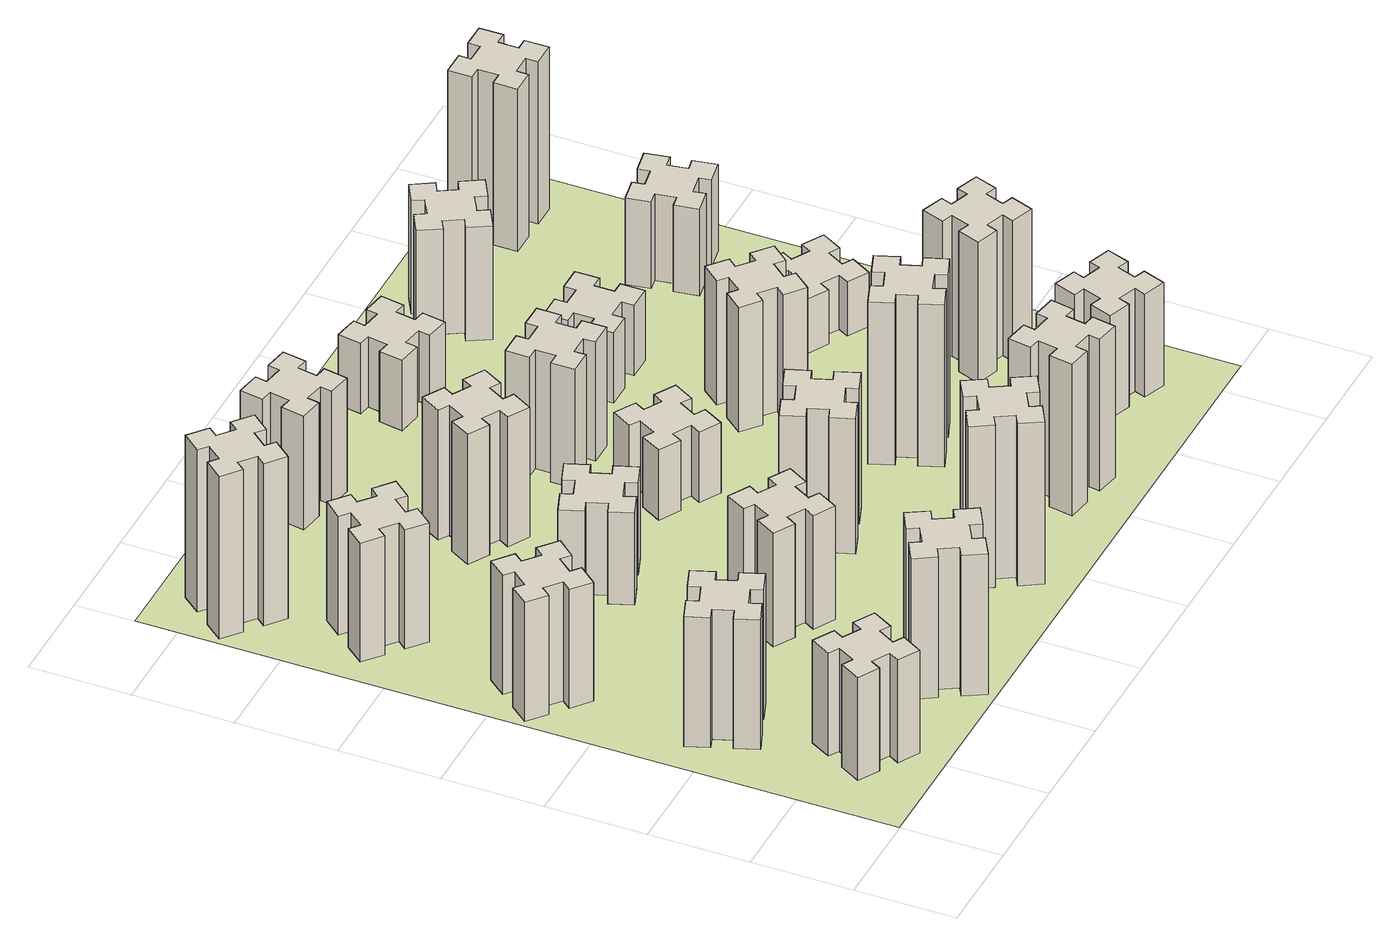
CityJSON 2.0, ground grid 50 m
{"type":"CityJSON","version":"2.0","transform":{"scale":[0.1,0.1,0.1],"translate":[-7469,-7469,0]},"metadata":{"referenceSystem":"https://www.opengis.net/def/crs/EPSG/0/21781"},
"CityObjects":{
"building1":{"type":"Building","attributes":{"class":"1000","function":"1000","usage":"1000","yearOfConstruction":2016,"roofType":"1000","measuredHeight":57,"storeysAboveGround":30,"storeysBelowGround":0},"geometry":[{"type":"Solid","lod":"1","boundaries":[[[[0,1,2,3,4,5,6,7,8,9,10,11,12,13,14,15,16,17,18,19]],[[17,16,20,21]],[[16,15,22,20]],[[15,14,23,22]],[[14,13,24,23]],[[13,12,25,24]],[[12,11,26,25]],[[11,10,27,26]],[[10,9,28,27]],[[9,8,29,28]],[[8,7,30,29]],[[7,6,31,30]],[[6,5,32,31]],[[5,4,33,32]],[[4,3,34,33]],[[3,2,35,34]],[[2,1,36,35]],[[1,0,37,36]],[[0,19,38,37]],[[19,18,39,38]],[[18,17,21,39]],[[24,25,26,27,28,29,30,31,32,33,34,35,36,37,38,39,21,20,22,23]]]]}]},
"building2":{"type":"Building","attributes":{"class":"1000","function":"1000","usage":"1000","yearOfConstruction":2016,"roofType":"1000","measuredHeight":72,"storeysAboveGround":30,"storeysBelowGround":0},"geometry":[{"type":"Solid","lod":"1","boundaries":[[[[40,41,42,43,44,45,46,47,48,49,50,51,52,53,54,55,56,57,58,59]],[[57,56,60,61]],[[56,55,62,60]],[[55,54,63,62]],[[54,53,64,63]],[[53,52,65,64]],[[52,51,66,65]],[[51,50,67,66]],[[50,49,68,67]],[[49,48,69,68]],[[48,47,70,69]],[[47,46,71,70]],[[46,45,72,71]],[[45,44,73,72]],[[44,43,74,73]],[[43,42,75,74]],[[42,41,76,75]],[[41,40,77,76]],[[40,59,78,77]],[[59,58,79,78]],[[58,57,61,79]],[[64,65,66,67,68,69,70,71,72,73,74,75,76,77,78,79,61,60,62,63]]]]}]},
"building3":{"type":"Building","attributes":{"class":"1000","function":"1000","usage":"1000","yearOfConstruction":2016,"roofType":"1000","measuredHeight":66,"storeysAboveGround":30,"storeysBelowGround":0},"geometry":[{"type":"Solid","lod":"1","boundaries":[[[[80,81,82,83,84,85,86,87,88,89,90,91,92,93,94,95,96,97,98,99]],[[97,96,100,101]],[[96,95,102,100]],[[95,94,103,102]],[[94,93,104,103]],[[93,92,105,104]],[[92,91,106,105]],[[91,90,107,106]],[[90,89,108,107]],[[89,88,109,108]],[[88,87,110,109]],[[87,86,111,110]],[[86,85,112,111]],[[85,84,113,112]],[[84,83,114,113]],[[83,82,115,114]],[[82,81,116,115]],[[81,80,117,116]],[[80,99,118,117]],[[99,98,119,118]],[[98,97,101,119]],[[104,105,106,107,108,109,110,111,112,113,114,115,116,117,118,119,101,100,102,103]]]]}]},
"building4":{"type":"Building","attributes":{"class":"1000","function":"1000","usage":"1000","yearOfConstruction":2016,"roofType":"1000","measuredHeight":66,"storeysAboveGround":30,"storeysBelowGround":0},"geometry":[{"type":"Solid","lod":"1","boundaries":[[[[120,121,122,123,124,125,126,127,128,129,130,131,132,133,134,135,136,137,138,139]],[[137,136,140,141]],[[136,135,142,140]],[[135,134,143,142]],[[134,133,144,143]],[[133,132,145,144]],[[132,131,146,145]],[[131,130,147,146]],[[130,129,148,147]],[[129,128,149,148]],[[128,127,150,149]],[[127,126,151,150]],[[126,125,152,151]],[[125,124,153,152]],[[124,123,154,153]],[[123,122,155,154]],[[122,121,156,155]],[[121,120,157,156]],[[120,139,158,157]],[[139,138,159,158]],[[138,137,141,159]],[[144,145,146,147,148,149,150,151,152,153,154,155,156,157,158,159,141,140,142,143]]]]}]},
"building5":{"type":"Building","attributes":{"class":"1000","function":"1000","usage":"1000","yearOfConstruction":2016,"roofType":"1000","measuredHeight":78,"storeysAboveGround":30,"storeysBelowGround":0},"geometry":[{"type":"Solid","lod":"1","boundaries":[[[[160,161,162,163,164,165,166,167,168,169,170,171,172,173,174,175,176,177,178,179]],[[177,176,180,181]],[[176,175,182,180]],[[175,174,183,182]],[[174,173,184,183]],[[173,172,185,184]],[[172,171,186,185]],[[171,170,187,186]],[[170,169,188,187]],[[169,168,189,188]],[[168,167,190,189]],[[167,166,191,190]],[[166,165,192,191]],[[165,164,193,192]],[[164,163,194,193]],[[163,162,195,194]],[[162,161,196,195]],[[161,160,197,196]],[[160,179,198,197]],[[179,178,199,198]],[[178,177,181,199]],[[184,185,186,187,188,189,190,191,192,193,194,195,196,197,198,199,181,180,182,183]]]]}]},
"building6":{"type":"Building","attributes":{"class":"1000","function":"1000","usage":"1000","yearOfConstruction":2016,"roofType":"1000","measuredHeight":90,"storeysAboveGround":30,"storeysBelowGround":0},"geometry":[{"type":"Solid","lod":"1","boundaries":[[[[200,201,202,203,204,205,206,207,208,209,210,211,212,213,214,215,216,217,218,219]],[[217,216,220,221]],[[216,215,222,220]],[[215,214,223,222]],[[214,213,224,223]],[[213,212,225,224]],[[212,211,226,225]],[[211,210,227,226]],[[210,209,228,227]],[[209,208,229,228]],[[208,207,230,229]],[[207,206,231,230]],[[206,205,232,231]],[[205,204,233,232]],[[204,203,234,233]],[[203,202,235,234]],[[202,201,236,235]],[[201,200,237,236]],[[200,219,238,237]],[[219,218,239,238]],[[218,217,221,239]],[[224,225,226,227,228,229,230,231,232,233,234,235,236,237,238,239,221,220,222,223]]]]}]},
"building7":{"type":"Building","attributes":{"class":"1000","function":"1000","usage":"1000","yearOfConstruction":2016,"roofType":"1000","measuredHeight":63,"storeysAboveGround":30,"storeysBelowGround":0},"geometry":[{"type":"Solid","lod":"1","boundaries":[[[[240,241,242,243,244,245,246,247,248,249,250,251,252,253,254,255,256,257,258,259]],[[257,256,260,261]],[[256,255,262,260]],[[255,254,263,262]],[[254,253,264,263]],[[253,252,265,264]],[[252,251,266,265]],[[251,250,267,266]],[[250,249,268,267]],[[249,248,269,268]],[[248,247,270,269]],[[247,246,271,270]],[[246,245,272,271]],[[245,244,273,272]],[[244,243,274,273]],[[243,242,275,274]],[[242,241,276,275]],[[241,240,277,276]],[[240,259,278,277]],[[259,258,279,278]],[[258,257,261,279]],[[264,265,266,267,268,269,270,271,272,273,274,275,276,277,278,279,261,260,262,263]]]]}]},
"building8":{"type":"Building","attributes":{"class":"1000","function":"1000","usage":"1000","yearOfConstruction":2016,"roofType":"1000","measuredHeight":51,"storeysAboveGround":30,"storeysBelowGround":0},"geometry":[{"type":"Solid","lod":"1","boundaries":[[[[280,281,282,283,284,285,286,287,288,289,290,291,292,293,294,295,296,297,298,299]],[[297,296,300,301]],[[296,295,302,300]],[[295,294,303,302]],[[294,293,304,303]],[[293,292,305,304]],[[292,291,306,305]],[[291,290,307,306]],[[290,289,308,307]],[[289,288,309,308]],[[288,287,310,309]],[[287,286,311,310]],[[286,285,312,311]],[[285,284,313,312]],[[284,283,314,313]],[[283,282,315,314]],[[282,281,316,315]],[[281,280,317,316]],[[280,299,318,317]],[[299,298,319,318]],[[298,297,301,319]],[[304,305,306,307,308,309,310,311,312,313,314,315,316,317,318,319,301,300,302,303]]]]}]},
"building9":{"type":"Building","attributes":{"class":"1000","function":"1000","usage":"1000","yearOfConstruction":2016,"roofType":"1000","measuredHeight":72,"storeysAboveGround":30,"storeysBelowGround":0},"geometry":[{"type":"Solid","lod":"1","boundaries":[[[[320,321,322,323,324,325,326,327,328,329,330,331,332,333,334,335,336,337,338,339]],[[337,336,340,341]],[[336,335,342,340]],[[335,334,343,342]],[[334,333,344,343]],[[333,332,345,344]],[[332,331,346,345]],[[331,330,347,346]],[[330,329,348,347]],[[329,328,349,348]],[[328,327,350,349]],[[327,326,351,350]],[[326,325,352,351]],[[325,324,353,352]],[[324,323,354,353]],[[323,322,355,354]],[[322,321,356,355]],[[321,320,357,356]],[[320,339,358,357]],[[339,338,359,358]],[[338,337,341,359]],[[344,345,346,347,348,349,350,351,352,353,354,355,356,357,358,359,341,340,342,343]]]]}]},
"building10":{"type":"Building","attributes":{"class":"1000","function":"1000","usage":"1000","yearOfConstruction":2016,"roofType":"1000","measuredHeight":90,"storeysAboveGround":30,"storeysBelowGround":0},"geometry":[{"type":"Solid","lod":"1","boundaries":[[[[360,361,362,363,364,365,366,367,368,369,370,371,372,373,374,375,376,377,378,379]],[[377,376,380,381]],[[376,375,382,380]],[[375,374,383,382]],[[374,373,384,383]],[[373,372,385,384]],[[372,371,386,385]],[[371,370,387,386]],[[370,369,388,387]],[[369,368,389,388]],[[368,367,390,389]],[[367,366,391,390]],[[366,365,392,391]],[[365,364,393,392]],[[364,363,394,393]],[[363,362,395,394]],[[362,361,396,395]],[[361,360,397,396]],[[360,379,398,397]],[[379,378,399,398]],[[378,377,381,399]],[[384,385,386,387,388,389,390,391,392,393,394,395,396,397,398,399,381,380,382,383]]]]}]},
"building11":{"type":"Building","attributes":{"class":"1000","function":"1000","usage":"1000","yearOfConstruction":2016,"roofType":"1000","measuredHeight":63,"storeysAboveGround":30,"storeysBelowGround":0},"geometry":[{"type":"Solid","lod":"1","boundaries":[[[[400,401,402,403,404,405,406,407,408,409,410,411,412,413,414,415,416,417,418,419]],[[417,416,420,421]],[[416,415,422,420]],[[415,414,423,422]],[[414,413,424,423]],[[413,412,425,424]],[[412,411,426,425]],[[411,410,427,426]],[[410,409,428,427]],[[409,408,429,428]],[[408,407,430,429]],[[407,406,431,430]],[[406,405,432,431]],[[405,404,433,432]],[[404,403,434,433]],[[403,402,435,434]],[[402,401,436,435]],[[401,400,437,436]],[[400,419,438,437]],[[419,418,439,438]],[[418,417,421,439]],[[424,425,426,427,428,429,430,431,432,433,434,435,436,437,438,439,421,420,422,423]]]]}]},
"building12":{"type":"Building","attributes":{"class":"1000","function":"1000","usage":"1000","yearOfConstruction":2016,"roofType":"1000","measuredHeight":75,"storeysAboveGround":30,"storeysBelowGround":0},"geometry":[{"type":"Solid","lod":"1","boundaries":[[[[440,441,442,443,444,445,446,447,448,449,450,451,452,453,454,455,456,457,458,459]],[[457,456,460,461]],[[456,455,462,460]],[[455,454,463,462]],[[454,453,464,463]],[[453,452,465,464]],[[452,451,466,465]],[[451,450,467,466]],[[450,449,468,467]],[[449,448,469,468]],[[448,447,470,469]],[[447,446,471,470]],[[446,445,472,471]],[[445,444,473,472]],[[444,443,474,473]],[[443,442,475,474]],[[442,441,476,475]],[[441,440,477,476]],[[440,459,478,477]],[[459,458,479,478]],[[458,457,461,479]],[[464,465,466,467,468,469,470,471,472,473,474,475,476,477,478,479,461,460,462,463]]]]}]},
"building13":{"type":"Building","attributes":{"class":"1000","function":"1000","usage":"1000","yearOfConstruction":2016,"roofType":"1000","measuredHeight":39,"storeysAboveGround":30,"storeysBelowGround":0},"geometry":[{"type":"Solid","lod":"1","boundaries":[[[[480,481,482,483,484,485,486,487,488,489,490,491,492,493,494,495,496,497,498,499]],[[497,496,500,501]],[[496,495,502,500]],[[495,494,503,502]],[[494,493,504,503]],[[493,492,505,504]],[[492,491,506,505]],[[491,490,507,506]],[[490,489,508,507]],[[489,488,509,508]],[[488,487,510,509]],[[487,486,511,510]],[[486,485,512,511]],[[485,484,513,512]],[[484,483,514,513]],[[483,482,515,514]],[[482,481,516,515]],[[481,480,517,516]],[[480,499,518,517]],[[499,498,519,518]],[[498,497,501,519]],[[504,505,506,507,508,509,510,511,512,513,514,515,516,517,518,519,501,500,502,503]]]]}]},
"building14":{"type":"Building","attributes":{"class":"1000","function":"1000","usage":"1000","yearOfConstruction":2016,"roofType":"1000","measuredHeight":66,"storeysAboveGround":30,"storeysBelowGround":0},"geometry":[{"type":"Solid","lod":"1","boundaries":[[[[520,521,522,523,524,525,526,527,528,529,530,531,532,533,534,535,536,537,538,539]],[[537,536,540,541]],[[536,535,542,540]],[[535,534,543,542]],[[534,533,544,543]],[[533,532,545,544]],[[532,531,546,545]],[[531,530,547,546]],[[530,529,548,547]],[[529,528,549,548]],[[528,527,550,549]],[[527,526,551,550]],[[526,525,552,551]],[[525,524,553,552]],[[524,523,554,553]],[[523,522,555,554]],[[522,521,556,555]],[[521,520,557,556]],[[520,539,558,557]],[[539,538,559,558]],[[538,537,541,559]],[[544,545,546,547,548,549,550,551,552,553,554,555,556,557,558,559,541,540,542,543]]]]}]},
"building15":{"type":"Building","attributes":{"class":"1000","function":"1000","usage":"1000","yearOfConstruction":2016,"roofType":"1000","measuredHeight":84,"storeysAboveGround":30,"storeysBelowGround":0},"geometry":[{"type":"Solid","lod":"1","boundaries":[[[[560,561,562,563,564,565,566,567,568,569,570,571,572,573,574,575,576,577,578,579]],[[577,576,580,581]],[[576,575,582,580]],[[575,574,583,582]],[[574,573,584,583]],[[573,572,585,584]],[[572,571,586,585]],[[571,570,587,586]],[[570,569,588,587]],[[569,568,589,588]],[[568,567,590,589]],[[567,566,591,590]],[[566,565,592,591]],[[565,564,593,592]],[[564,563,594,593]],[[563,562,595,594]],[[562,561,596,595]],[[561,560,597,596]],[[560,579,598,597]],[[579,578,599,598]],[[578,577,581,599]],[[584,585,586,587,588,589,590,591,592,593,594,595,596,597,598,599,581,580,582,583]]]]}]},
"building16":{"type":"Building","attributes":{"class":"1000","function":"1000","usage":"1000","yearOfConstruction":2016,"roofType":"1000","measuredHeight":90,"storeysAboveGround":30,"storeysBelowGround":0},"geometry":[{"type":"Solid","lod":"1","boundaries":[[[[600,601,602,603,604,605,606,607,608,609,610,611,612,613,614,615,616,617,618,619]],[[617,616,620,621]],[[616,615,622,620]],[[615,614,623,622]],[[614,613,624,623]],[[613,612,625,624]],[[612,611,626,625]],[[611,610,627,626]],[[610,609,628,627]],[[609,608,629,628]],[[608,607,630,629]],[[607,606,631,630]],[[606,605,632,631]],[[605,604,633,632]],[[604,603,634,633]],[[603,602,635,634]],[[602,601,636,635]],[[601,600,637,636]],[[600,619,638,637]],[[619,618,639,638]],[[618,617,621,639]],[[624,625,626,627,628,629,630,631,632,633,634,635,636,637,638,639,621,620,622,623]]]]}]},
"building17":{"type":"Building","attributes":{"class":"1000","function":"1000","usage":"1000","yearOfConstruction":2016,"roofType":"1000","measuredHeight":39,"storeysAboveGround":30,"storeysBelowGround":0},"geometry":[{"type":"Solid","lod":"1","boundaries":[[[[640,641,642,643,644,645,646,647,648,649,650,651,652,653,654,655,656,657,658,659]],[[657,656,660,661]],[[656,655,662,660]],[[655,654,663,662]],[[654,653,664,663]],[[653,652,665,664]],[[652,651,666,665]],[[651,650,667,666]],[[650,649,668,667]],[[649,648,669,668]],[[648,647,670,669]],[[647,646,671,670]],[[646,645,672,671]],[[645,644,673,672]],[[644,643,674,673]],[[643,642,675,674]],[[642,641,676,675]],[[641,640,677,676]],[[640,659,678,677]],[[659,658,679,678]],[[658,657,661,679]],[[664,665,666,667,668,669,670,671,672,673,674,675,676,677,678,679,661,660,662,663]]]]}]},
"building18":{"type":"Building","attributes":{"class":"1000","function":"1000","usage":"1000","yearOfConstruction":2016,"roofType":"1000","measuredHeight":69,"storeysAboveGround":30,"storeysBelowGround":0},"geometry":[{"type":"Solid","lod":"1","boundaries":[[[[680,681,682,683,684,685,686,687,688,689,690,691,692,693,694,695,696,697,698,699]],[[697,696,700,701]],[[696,695,702,700]],[[695,694,703,702]],[[694,693,704,703]],[[693,692,705,704]],[[692,691,706,705]],[[691,690,707,706]],[[690,689,708,707]],[[689,688,709,708]],[[688,687,710,709]],[[687,686,711,710]],[[686,685,712,711]],[[685,684,713,712]],[[684,683,714,713]],[[683,682,715,714]],[[682,681,716,715]],[[681,680,717,716]],[[680,699,718,717]],[[699,698,719,718]],[[698,697,701,719]],[[704,705,706,707,708,709,710,711,712,713,714,715,716,717,718,719,701,700,702,703]]]]}]},
"building19":{"type":"Building","attributes":{"class":"1000","function":"1000","usage":"1000","yearOfConstruction":2016,"roofType":"1000","measuredHeight":39,"storeysAboveGround":30,"storeysBelowGround":0},"geometry":[{"type":"Solid","lod":"1","boundaries":[[[[720,721,722,723,724,725,726,727,728,729,730,731,732,733,734,735,736,737,738,739]],[[737,736,740,741]],[[736,735,742,740]],[[735,734,743,742]],[[734,733,744,743]],[[733,732,745,744]],[[732,731,746,745]],[[731,730,747,746]],[[730,729,748,747]],[[729,728,749,748]],[[728,727,750,749]],[[727,726,751,750]],[[726,725,752,751]],[[725,724,753,752]],[[724,723,754,753]],[[723,722,755,754]],[[722,721,756,755]],[[721,720,757,756]],[[720,739,758,757]],[[739,738,759,758]],[[738,737,741,759]],[[744,745,746,747,748,749,750,751,752,753,754,755,756,757,758,759,741,740,742,743]]]]}]},
"building20":{"type":"Building","attributes":{"class":"1000","function":"1000","usage":"1000","yearOfConstruction":2016,"roofType":"1000","measuredHeight":57,"storeysAboveGround":30,"storeysBelowGround":0},"geometry":[{"type":"Solid","lod":"1","boundaries":[[[[760,761,762,763,764,765,766,767,768,769,770,771,772,773,774,775,776,777,778,779]],[[777,776,780,781]],[[776,775,782,780]],[[775,774,783,782]],[[774,773,784,783]],[[773,772,785,784]],[[772,771,786,785]],[[771,770,787,786]],[[770,769,788,787]],[[769,768,789,788]],[[768,767,790,789]],[[767,766,791,790]],[[766,765,792,791]],[[765,764,793,792]],[[764,763,794,793]],[[763,762,795,794]],[[762,761,796,795]],[[761,760,797,796]],[[760,779,798,797]],[[779,778,799,798]],[[778,777,781,799]],[[784,785,786,787,788,789,790,791,792,793,794,795,796,797,798,799,781,780,782,783]]]]}]},
"building21":{"type":"Building","attributes":{"class":"1000","function":"1000","usage":"1000","yearOfConstruction":2016,"roofType":"1000","measuredHeight":63,"storeysAboveGround":30,"storeysBelowGround":0},"geometry":[{"type":"Solid","lod":"1","boundaries":[[[[800,801,802,803,804,805,806,807,808,809,810,811,812,813,814,815,816,817,818,819]],[[817,816,820,821]],[[816,815,822,820]],[[815,814,823,822]],[[814,813,824,823]],[[813,812,825,824]],[[812,811,826,825]],[[811,810,827,826]],[[810,809,828,827]],[[809,808,829,828]],[[808,807,830,829]],[[807,806,831,830]],[[806,805,832,831]],[[805,804,833,832]],[[804,803,834,833]],[[803,802,835,834]],[[802,801,836,835]],[[801,800,837,836]],[[800,819,838,837]],[[819,818,839,838]],[[818,817,821,839]],[[824,825,826,827,828,829,830,831,832,833,834,835,836,837,838,839,821,820,822,823]]]]}]},
"building22":{"type":"Building","attributes":{"class":"1000","function":"1000","usage":"1000","yearOfConstruction":2016,"roofType":"1000","measuredHeight":78,"storeysAboveGround":30,"storeysBelowGround":0},"geometry":[{"type":"Solid","lod":"1","boundaries":[[[[840,841,842,843,844,845,846,847,848,849,850,851,852,853,854,855,856,857,858,859]],[[857,856,860,861]],[[856,855,862,860]],[[855,854,863,862]],[[854,853,864,863]],[[853,852,865,864]],[[852,851,866,865]],[[851,850,867,866]],[[850,849,868,867]],[[849,848,869,868]],[[848,847,870,869]],[[847,846,871,870]],[[846,845,872,871]],[[845,844,873,872]],[[844,843,874,873]],[[843,842,875,874]],[[842,841,876,875]],[[841,840,877,876]],[[840,859,878,877]],[[859,858,879,878]],[[858,857,861,879]],[[864,865,866,867,868,869,870,871,872,873,874,875,876,877,878,879,861,860,862,863]]]]}]},
"building23":{"type":"Building","attributes":{"class":"1000","function":"1000","usage":"1000","yearOfConstruction":2016,"roofType":"1000","measuredHeight":30,"storeysAboveGround":30,"storeysBelowGround":0},"geometry":[{"type":"Solid","lod":"1","boundaries":[[[[880,881,882,883,884,885,886,887,888,889,890,891,892,893,894,895,896,897,898,899]],[[897,896,900,901]],[[896,895,902,900]],[[895,894,903,902]],[[894,893,904,903]],[[893,892,905,904]],[[892,891,906,905]],[[891,890,907,906]],[[890,889,908,907]],[[889,888,909,908]],[[888,887,910,909]],[[887,886,911,910]],[[886,885,912,911]],[[885,884,913,912]],[[884,883,914,913]],[[883,882,915,914]],[[882,881,916,915]],[[881,880,917,916]],[[880,899,918,917]],[[899,898,919,918]],[[898,897,901,919]],[[904,905,906,907,908,909,910,911,912,913,914,915,916,917,918,919,901,900,902,903]]]]}]},
"building24":{"type":"Building","attributes":{"class":"1000","function":"1000","usage":"1000","yearOfConstruction":2016,"roofType":"1000","measuredHeight":48,"storeysAboveGround":30,"storeysBelowGround":0},"geometry":[{"type":"Solid","lod":"1","boundaries":[[[[920,921,922,923,924,925,926,927,928,929,930,931,932,933,934,935,936,937,938,939]],[[937,936,940,941]],[[936,935,942,940]],[[935,934,943,942]],[[934,933,944,943]],[[933,932,945,944]],[[932,931,946,945]],[[931,930,947,946]],[[930,929,948,947]],[[929,928,949,948]],[[928,927,950,949]],[[927,926,951,950]],[[926,925,952,951]],[[925,924,953,952]],[[924,923,954,953]],[[923,922,955,954]],[[922,921,956,955]],[[921,920,957,956]],[[920,939,958,957]],[[939,938,959,958]],[[938,937,941,959]],[[944,945,946,947,948,949,950,951,952,953,954,955,956,957,958,959,941,940,942,943]]]]}]},
"building25":{"type":"Building","attributes":{"class":"1000","function":"1000","usage":"1000","yearOfConstruction":2016,"roofType":"1000","measuredHeight":90,"storeysAboveGround":30,"storeysBelowGround":0},"geometry":[{"type":"Solid","lod":"1","boundaries":[[[[960,961,962,963,964,965,966,967,968,969,970,971,972,973,974,975,976,977,978,979]],[[977,976,980,981]],[[976,975,982,980]],[[975,974,983,982]],[[974,973,984,983]],[[973,972,985,984]],[[972,971,986,985]],[[971,970,987,986]],[[970,969,988,987]],[[969,968,989,988]],[[968,967,990,989]],[[967,966,991,990]],[[966,965,992,991]],[[965,964,993,992]],[[964,963,994,993]],[[963,962,995,994]],[[962,961,996,995]],[[961,960,997,996]],[[960,979,998,997]],[[979,978,999,998]],[[978,977,981,999]],[[984,985,986,987,988,989,990,991,992,993,994,995,996,997,998,999,981,980,982,983]]]]}]},
"landuse1":{"type":"LandUse","attributes":{"name":"plot1","function":"1010"},"geometry":[{"type":"MultiSurface","lod":"1","boundaries":[[[1000,1001,1002,1003]]]}]}
},
"vertices":[
[405,474,0],[355,387,0],[303,417,0],[243,313,0],[347,253,0],[377,305,0],[464,255,0],[434,203,0],[538,143,0],[598,247,0],[546,277,0],[596,364,0],[648,334,0],[708,438,0],[604,498,0],[574,446,0],[487,496,0],[517,548,0],[413,608,0],[353,504,0],[487,496,570],[517,548,570],[574,446,570],[604,498,570],[708,438,570],[648,334,570],[596,364,570],[546,277,570],[598,247,570],[538,143,570],[434,203,570],[464,255,570],[377,305,570],[347,253,570],[243,313,570],[303,417,570],[355,387,570],[405,474,570],[353,504,570],[413,608,570],
[366,895,0],[460,929,0],[480,873,0],[593,914,0],[552,1027,0],[496,1006,0],[462,1100,0],[518,1120,0],[477,1233,0],[364,1192,0],[385,1136,0],[291,1102,0],[270,1158,0],[157,1117,0],[199,1004,0],[255,1025,0],[289,931,0],[233,910,0],[274,797,0],[387,839,0],[289,931,720],[233,910,720],[255,1025,720],[199,1004,720],[157,1117,720],[270,1158,720],[291,1102,720],[385,1136,720],[364,1192,720],[477,1233,720],[518,1120,720],[462,1100,720],[496,1006,720],[552,1027,720],[593,914,720],[480,873,720],[460,929,720],[366,895,720],[387,839,720],[274,797,720],
[223,1964,0],[159,1888,0],[113,1926,0],[36,1834,0],[128,1757,0],[166,1803,0],[243,1739,0],[204,1693,0],[296,1616,0],[373,1708,0],[327,1746,0],[392,1823,0],[438,1784,0],[515,1876,0],[423,1953,0],[384,1907,0],[308,1972,0],[346,2018,0],[254,2095,0],[177,2003,0],[308,1972,660],[346,2018,660],[384,1907,660],[423,1953,660],[515,1876,660],[438,1784,660],[392,1823,660],[327,1746,660],[373,1708,660],[296,1616,660],[204,1693,660],[243,1739,660],[166,1803,660],[128,1757,660],[36,1834,660],[113,1926,660],[159,1888,660],[223,1964,660],[177,2003,660],[254,2095,660],
[427,2586,0],[492,2663,0],[538,2624,0],[615,2716,0],[523,2793,0],[484,2747,0],[408,2812,0],[446,2858,0],[354,2935,0],[277,2843,0],[323,2804,0],[259,2728,0],[213,2766,0],[136,2674,0],[228,2597,0],[266,2643,0],[343,2579,0],[304,2533,0],[396,2456,0],[473,2548,0],[343,2579,660],[304,2533,660],[266,2643,660],[228,2597,660],[136,2674,660],[213,2766,660],[259,2728,660],[323,2804,660],[277,2843,660],[354,2935,660],[446,2858,660],[408,2812,660],[484,2747,660],[523,2793,660],[615,2716,660],[538,2624,660],[492,2663,660],[427,2586,660],[473,2548,660],[396,2456,660],
[1127,155,0],[1214,205,0],[1244,153,0],[1348,213,0],[1288,317,0],[1236,287,0],[1186,374,0],[1238,404,0],[1178,508,0],[1074,448,0],[1104,396,0],[1017,346,0],[987,398,0],[883,338,0],[943,234,0],[995,264,0],[1045,177,0],[993,147,0],[1053,43,0],[1157,103,0],[1045,177,780],[993,147,780],[995,264,780],[943,234,780],[883,338,780],[987,398,780],[1017,346,780],[1104,396,780],[1074,448,780],[1178,508,780],[1238,404,780],[1186,374,780],[1236,287,780],[1288,317,780],[1348,213,780],[1244,153,780],[1214,205,780],[1127,155,780],[1157,103,780],[1053,43,780],
[384,3387,0],[308,3452,0],[346,3498,0],[254,3575,0],[177,3483,0],[223,3444,0],[159,3368,0],[113,3406,0],[36,3314,0],[128,3237,0],[166,3283,0],[243,3219,0],[204,3173,0],[296,3096,0],[373,3188,0],[327,3226,0],[392,3303,0],[438,3264,0],[515,3356,0],[423,3433,0],[392,3303,900],[438,3264,900],[327,3226,900],[373,3188,900],[296,3096,900],[204,3173,900],[243,3219,900],[166,3283,900],[128,3237,900],[36,3314,900],[113,3406,900],[159,3368,900],[223,3444,900],[177,3483,900],[254,3575,900],[346,3498,900],[308,3452,900],[384,3387,900],[423,3433,900],[515,3356,900],
[1286,1017,0],[1336,1104,0],[1388,1074,0],[1448,1178,0],[1344,1238,0],[1314,1186,0],[1227,1236,0],[1257,1288,0],[1153,1348,0],[1093,1244,0],[1145,1214,0],[1095,1127,0],[1043,1157,0],[983,1053,0],[1087,993,0],[1117,1045,0],[1204,995,0],[1174,943,0],[1278,883,0],[1338,987,0],[1204,995,630],[1174,943,630],[1117,1045,630],[1087,993,630],[983,1053,630],[1043,1157,630],[1095,1127,630],[1145,1214,630],[1093,1244,630],[1153,1348,630],[1257,1288,630],[1227,1236,630],[1314,1186,630],[1344,1238,630],[1448,1178,630],[1388,1074,630],[1336,1104,630],[1286,1017,630],[1338,987,630],[1278,883,630],
[995,1965,0],[1029,1871,0],[973,1850,0],[1014,1737,0],[1127,1779,0],[1106,1835,0],[1200,1869,0],[1220,1813,0],[1333,1854,0],[1292,1967,0],[1236,1946,0],[1202,2040,0],[1258,2060,0],[1217,2173,0],[1104,2132,0],[1125,2076,0],[1031,2042,0],[1010,2098,0],[897,2057,0],[939,1944,0],[1031,2042,510],[1010,2098,510],[1125,2076,510],[1104,2132,510],[1217,2173,510],[1258,2060,510],[1202,2040,510],[1236,1946,510],[1292,1967,510],[1333,1854,510],[1220,1813,510],[1200,1869,510],[1106,1835,510],[1127,1779,510],[1014,1737,510],[973,1850,510],[1029,1871,510],[995,1965,510],[939,1944,510],[897,2057,510],
[1286,2497,0],[1336,2584,0],[1388,2554,0],[1448,2658,0],[1344,2718,0],[1314,2666,0],[1227,2716,0],[1257,2768,0],[1153,2828,0],[1093,2724,0],[1145,2694,0],[1095,2607,0],[1043,2637,0],[983,2533,0],[1087,2473,0],[1117,2525,0],[1204,2475,0],[1174,2423,0],[1278,2363,0],[1338,2467,0],[1204,2475,720],[1174,2423,720],[1117,2525,720],[1087,2473,720],[983,2533,720],[1043,2637,720],[1095,2607,720],[1145,2694,720],[1093,2724,720],[1153,2828,720],[1257,2768,720],[1227,2716,720],[1314,2666,720],[1344,2718,720],[1448,2658,720],[1388,2554,720],[1336,2584,720],[1286,2497,720],[1338,2467,720],[1278,2363,720],
[2076,387,0],[2026,474,0],[2078,504,0],[2018,608,0],[1914,548,0],[1944,496,0],[1857,446,0],[1827,498,0],[1723,438,0],[1783,334,0],[1835,364,0],[1885,277,0],[1833,247,0],[1893,143,0],[1997,203,0],[1967,255,0],[2054,305,0],[2084,253,0],[2188,313,0],[2128,417,0],[2054,305,900],[2084,253,900],[1967,255,900],[1997,203,900],[1893,143,900],[1833,247,900],[1885,277,900],[1835,364,900],[1783,334,900],[1723,438,900],[1827,498,900],[1857,446,900],[1944,496,900],[1914,548,900],[2018,608,900],[2078,504,900],[2026,474,900],[2076,387,900],[2128,417,900],[2188,313,900],
[1016,3504,0],[998,3405,0],[939,3416,0],[918,3297,0],[1037,3277,0],[1047,3336,0],[1145,3318,0],[1135,3259,0],[1253,3238,0],[1274,3357,0],[1215,3367,0],[1232,3465,0],[1291,3455,0],[1312,3573,0],[1194,3594,0],[1184,3535,0],[1085,3552,0],[1096,3611,0],[977,3632,0],[957,3514,0],[1085,3552,630],[1096,3611,630],[1184,3535,630],[1194,3594,630],[1312,3573,630],[1291,3455,630],[1232,3465,630],[1215,3367,630],[1274,3357,630],[1253,3238,630],[1135,3259,630],[1145,3318,630],[1047,3336,630],[1037,3277,630],[918,3297,630],[939,3416,630],[998,3405,630],[1016,3504,630],[957,3514,630],[977,3632,630],
[1976,1206,0],[1942,1300,0],[1998,1320,0],[1957,1433,0],[1844,1392,0],[1865,1336,0],[1771,1302,0],[1750,1358,0],[1637,1317,0],[1679,1204,0],[1735,1225,0],[1769,1131,0],[1713,1110,0],[1754,997,0],[1867,1039,0],[1846,1095,0],[1940,1129,0],[1960,1073,0],[2073,1114,0],[2032,1227,0],[1940,1129,750],[1960,1073,750],[1846,1095,750],[1867,1039,750],[1754,997,750],[1713,1110,750],[1769,1131,750],[1735,1225,750],[1679,1204,750],[1637,1317,750],[1750,1358,750],[1771,1302,750],[1865,1336,750],[1844,1392,750],[1957,1433,750],[1998,1320,750],[1942,1300,750],[1976,1206,750],[2032,1227,750],[2073,1114,750],
[1954,2026,0],[1867,2076,0],[1897,2128,0],[1793,2188,0],[1733,2084,0],[1785,2054,0],[1735,1967,0],[1683,1997,0],[1623,1893,0],[1727,1833,0],[1757,1885,0],[1844,1835,0],[1814,1783,0],[1918,1723,0],[1978,1827,0],[1926,1857,0],[1976,1944,0],[2028,1914,0],[2088,2018,0],[1984,2078,0],[1976,1944,390],[2028,1914,390],[1926,1857,390],[1978,1827,390],[1918,1723,390],[1814,1783,390],[1844,1835,390],[1757,1885,390],[1727,1833,390],[1623,1893,390],[1683,1997,390],[1735,1967,390],[1785,2054,390],[1733,2084,390],[1793,2188,390],[1897,2128,390],[1867,2076,390],[1954,2026,390],[1984,2078,390],[2088,2018,390],
[1965,2445,0],[1965,2545,0],[2025,2545,0],[2025,2665,0],[1905,2665,0],[1905,2605,0],[1805,2605,0],[1805,2665,0],[1685,2665,0],[1685,2545,0],[1745,2545,0],[1745,2445,0],[1685,2445,0],[1685,2325,0],[1805,2325,0],[1805,2385,0],[1905,2385,0],[1905,2325,0],[2025,2325,0],[2025,2445,0],[1905,2385,660],[1905,2325,660],[1805,2385,660],[1805,2325,660],[1685,2325,660],[1685,2445,660],[1745,2445,660],[1745,2545,660],[1685,2545,660],[1685,2665,660],[1805,2665,660],[1805,2605,660],[1905,2605,660],[1905,2665,660],[2025,2665,660],[2025,2545,660],[1965,2545,660],[1965,2445,660],[2025,2445,660],[2025,2325,660],
[2496,444,0],[2478,345,0],[2419,356,0],[2398,237,0],[2517,217,0],[2527,276,0],[2625,258,0],[2615,199,0],[2733,178,0],[2754,297,0],[2695,307,0],[2712,405,0],[2771,395,0],[2792,513,0],[2674,534,0],[2664,475,0],[2565,492,0],[2576,551,0],[2457,572,0],[2437,454,0],[2565,492,840],[2576,551,840],[2664,475,840],[2674,534,840],[2792,513,840],[2771,395,840],[2712,405,840],[2695,307,840],[2754,297,840],[2733,178,840],[2615,199,840],[2625,258,840],[2527,276,840],[2517,217,840],[2398,237,840],[2419,356,840],[2478,345,840],[2496,444,840],[2437,454,840],[2457,572,840],
[2586,995,0],[2680,1029,0],[2700,973,0],[2813,1014,0],[2772,1127,0],[2716,1106,0],[2682,1200,0],[2738,1220,0],[2697,1333,0],[2584,1292,0],[2605,1236,0],[2511,1202,0],[2490,1258,0],[2377,1217,0],[2419,1104,0],[2475,1125,0],[2509,1031,0],[2453,1010,0],[2494,897,0],[2607,939,0],[2509,1031,900],[2453,1010,900],[2475,1125,900],[2419,1104,900],[2377,1217,900],[2490,1258,900],[2511,1202,900],[2605,1236,900],[2584,1292,900],[2697,1333,900],[2738,1220,900],[2682,1200,900],[2716,1106,900],[2772,1127,900],[2813,1014,900],[2700,973,900],[2680,1029,900],[2586,995,900],[2607,939,900],[2494,897,900],
[1887,3236,0],[1985,3218,0],[1975,3159,0],[2093,3138,0],[2114,3257,0],[2055,3267,0],[2072,3365,0],[2131,3355,0],[2152,3473,0],[2034,3494,0],[2024,3435,0],[1925,3452,0],[1936,3511,0],[1817,3532,0],[1797,3414,0],[1856,3404,0],[1838,3305,0],[1779,3316,0],[1758,3197,0],[1877,3177,0],[1838,3305,390],[1779,3316,390],[1856,3404,390],[1797,3414,390],[1817,3532,390],[1936,3511,390],[1925,3452,390],[2024,3435,390],[2034,3494,390],[2152,3473,390],[2131,3355,390],[2072,3365,390],[2055,3267,390],[2114,3257,390],[2093,3138,390],[1975,3159,390],[1985,3218,390],[1887,3236,390],[1877,3177,390],[1758,3197,390],
[2486,1803,0],[2563,1739,0],[2524,1693,0],[2616,1616,0],[2693,1708,0],[2647,1746,0],[2712,1823,0],[2758,1784,0],[2835,1876,0],[2743,1953,0],[2704,1907,0],[2628,1972,0],[2666,2018,0],[2574,2095,0],[2497,2003,0],[2543,1964,0],[2479,1888,0],[2433,1926,0],[2356,1834,0],[2448,1757,0],[2479,1888,690],[2433,1926,690],[2543,1964,690],[2497,2003,690],[2574,2095,690],[2666,2018,690],[2628,1972,690],[2704,1907,690],[2743,1953,690],[2835,1876,690],[2758,1784,690],[2712,1823,690],[2647,1746,690],[2693,1708,690],[2616,1616,690],[2524,1693,690],[2563,1739,690],[2486,1803,690],[2448,1757,690],[2356,1834,690],
[2445,2485,0],[2545,2485,0],[2545,2425,0],[2665,2425,0],[2665,2545,0],[2605,2545,0],[2605,2645,0],[2665,2645,0],[2665,2765,0],[2545,2765,0],[2545,2705,0],[2445,2705,0],[2445,2765,0],[2325,2765,0],[2325,2645,0],[2385,2645,0],[2385,2545,0],[2325,2545,0],[2325,2425,0],[2445,2425,0],[2385,2545,390],[2325,2545,390],[2385,2645,390],[2325,2645,390],[2325,2765,390],[2445,2765,390],[2445,2705,390],[2545,2705,390],[2545,2765,390],[2665,2765,390],[2665,2645,390],[2605,2645,390],[2605,2545,390],[2665,2545,390],[2665,2425,390],[2545,2425,390],[2545,2485,390],[2445,2485,390],[2445,2425,390],[2325,2425,390],
[3422,391,0],[3456,485,0],[3512,464,0],[3553,577,0],[3440,618,0],[3420,562,0],[3326,596,0],[3347,652,0],[3234,693,0],[3193,580,0],[3249,560,0],[3215,466,0],[3159,487,0],[3117,374,0],[3230,333,0],[3251,389,0],[3345,355,0],[3324,299,0],[3437,257,0],[3478,370,0],[3345,355,570],[3324,299,570],[3251,389,570],[3230,333,570],[3117,374,570],[3159,487,570],[3215,466,570],[3249,560,570],[3193,580,570],[3234,693,570],[3347,652,570],[3326,596,570],[3420,562,570],[3440,618,570],[3553,577,570],[3512,464,570],[3456,485,570],[3422,391,570],[3478,370,570],[3437,257,570],
[2716,3347,0],[2666,3434,0],[2718,3464,0],[2658,3568,0],[2554,3508,0],[2584,3456,0],[2497,3406,0],[2467,3458,0],[2363,3398,0],[2423,3294,0],[2475,3324,0],[2525,3237,0],[2473,3207,0],[2533,3103,0],[2637,3163,0],[2607,3215,0],[2694,3265,0],[2724,3213,0],[2828,3273,0],[2768,3377,0],[2694,3265,630],[2724,3213,630],[2607,3215,630],[2637,3163,630],[2533,3103,630],[2473,3207,630],[2525,3237,630],[2475,3324,630],[2423,3294,630],[2363,3398,630],[2467,3458,630],[2497,3406,630],[2584,3456,630],[2554,3508,630],[2658,3568,630],[2718,3464,630],[2666,3434,630],[2716,3347,630],[2768,3377,630],[2828,3273,630],
[3251,1029,0],[3345,995,0],[3324,939,0],[3437,897,0],[3478,1010,0],[3422,1031,0],[3456,1125,0],[3512,1104,0],[3553,1217,0],[3440,1258,0],[3420,1202,0],[3326,1236,0],[3347,1292,0],[3234,1333,0],[3193,1220,0],[3249,1200,0],[3215,1106,0],[3159,1127,0],[3117,1014,0],[3230,973,0],[3215,1106,780],[3159,1127,780],[3249,1200,780],[3193,1220,780],[3234,1333,780],[3347,1292,780],[3326,1236,780],[3420,1202,780],[3440,1258,780],[3553,1217,780],[3512,1104,780],[3456,1125,780],[3422,1031,780],[3478,1010,780],[3437,897,780],[3324,939,780],[3345,995,780],[3251,1029,780],[3230,973,780],[3117,1014,780],
[3306,1757,0],[3356,1844,0],[3408,1814,0],[3468,1918,0],[3364,1978,0],[3334,1926,0],[3247,1976,0],[3277,2028,0],[3173,2088,0],[3113,1984,0],[3165,1954,0],[3115,1867,0],[3063,1897,0],[3003,1793,0],[3107,1733,0],[3137,1785,0],[3224,1735,0],[3194,1683,0],[3298,1623,0],[3358,1727,0],[3224,1735,300],[3194,1683,300],[3137,1785,300],[3107,1733,300],[3003,1793,300],[3063,1897,300],[3115,1867,300],[3165,1954,300],[3113,1984,300],[3173,2088,300],[3277,2028,300],[3247,1976,300],[3334,1926,300],[3364,1978,300],[3468,1918,300],[3408,1814,300],[3356,1844,300],[3306,1757,300],[3358,1727,300],[3298,1623,300],
[3218,2625,0],[3236,2527,0],[3177,2517,0],[3197,2398,0],[3316,2419,0],[3305,2478,0],[3404,2496,0],[3414,2437,0],[3532,2457,0],[3511,2576,0],[3452,2565,0],[3435,2664,0],[3494,2674,0],[3473,2792,0],[3355,2771,0],[3365,2712,0],[3267,2695,0],[3257,2754,0],[3138,2733,0],[3159,2615,0],[3267,2695,480],[3257,2754,480],[3365,2712,480],[3355,2771,480],[3473,2792,480],[3494,2674,480],[3435,2664,480],[3452,2565,480],[3511,2576,480],[3532,2457,480],[3414,2437,480],[3404,2496,480],[3305,2478,480],[3316,2419,480],[3197,2398,480],[3177,2517,480],[3236,2527,480],[3218,2625,480],[3159,2615,480],[3138,2733,480],
[3285,3325,0],[3385,3325,0],[3385,3265,0],[3505,3265,0],[3505,3385,0],[3445,3385,0],[3445,3485,0],[3505,3485,0],[3505,3605,0],[3385,3605,0],[3385,3545,0],[3285,3545,0],[3285,3605,0],[3165,3605,0],[3165,3485,0],[3225,3485,0],[3225,3385,0],[3165,3385,0],[3165,3265,0],[3285,3265,0],[3225,3385,900],[3165,3385,900],[3225,3485,900],[3165,3485,900],[3165,3605,900],[3285,3605,900],[3285,3545,900],[3385,3545,900],[3385,3605,900],[3505,3605,900],[3505,3485,900],[3445,3485,900],[3445,3385,900],[3505,3385,900],[3505,3265,900],[3385,3265,900],[3385,3325,900],[3285,3325,900],[3285,3265,900],[3165,3265,900],
[5,3705,0],[3705,3705,0],[3705,5,0],[5,5,0]
]}
